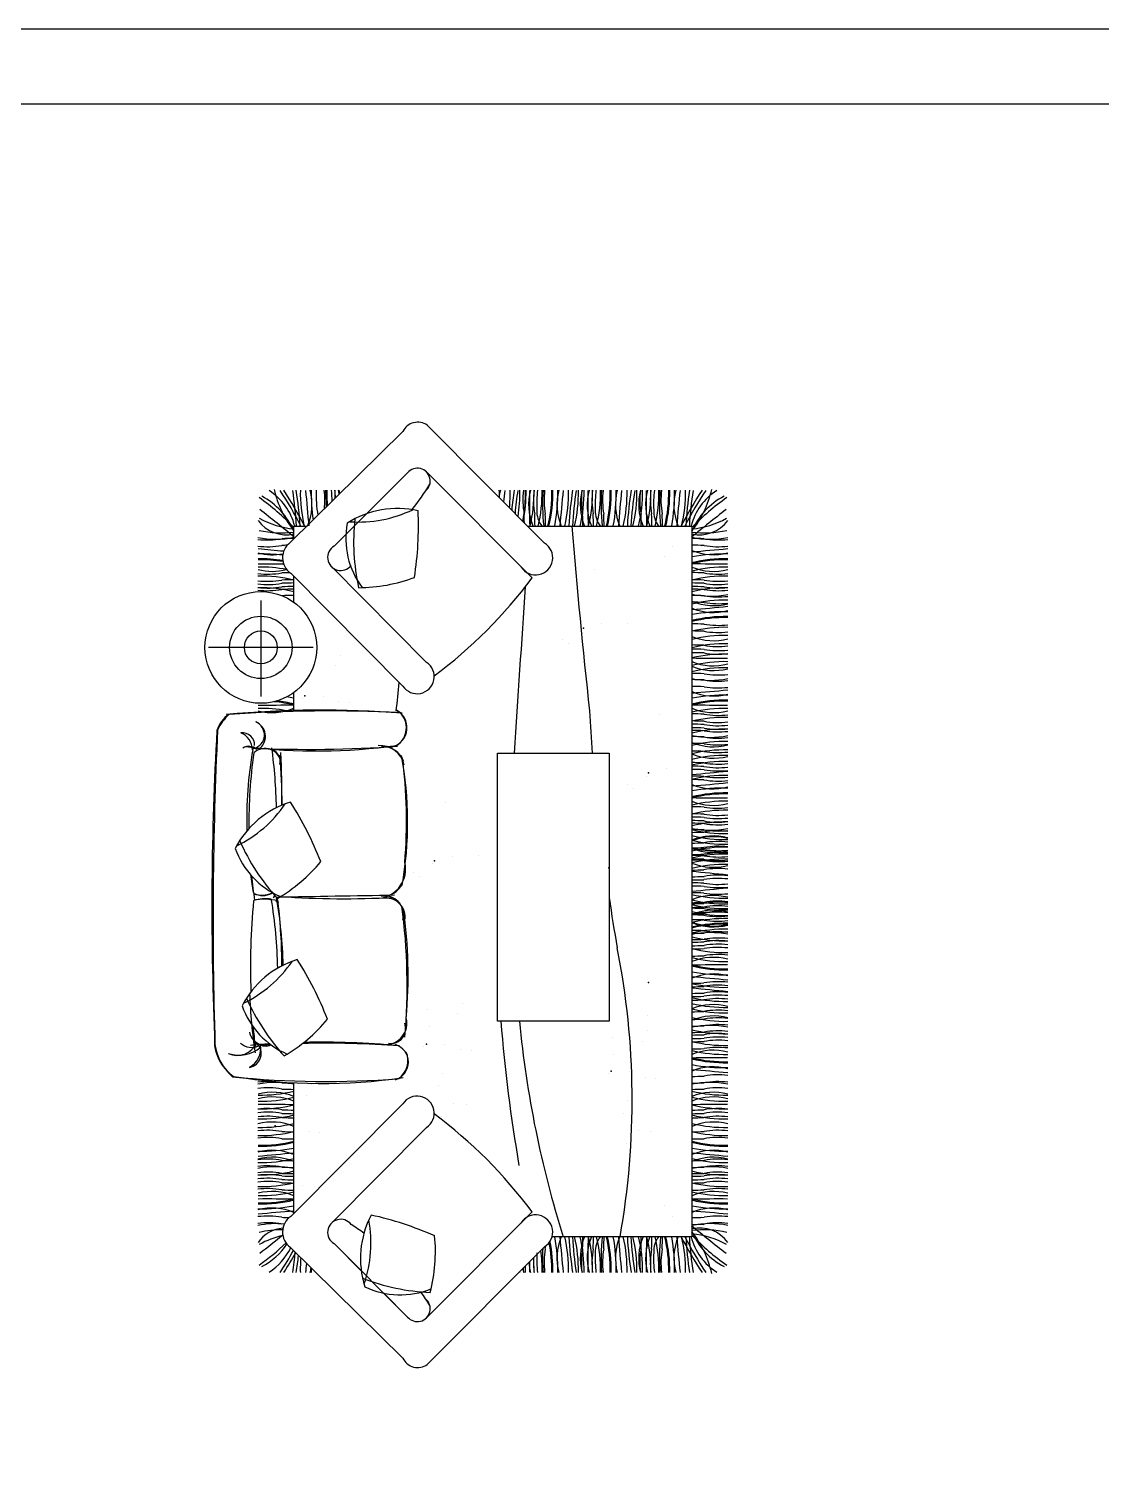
# Model space of a CAD drawing. Header units: inches. Extents: x 3.5 to 46, y 8.9 to 33.7.
# Drawn here: x 35.27 to 40.06, y 27.2 to 33.69 of the extents above; entities that cross this region are included whole.
import ezdxf

# ---------------------------------------------------------------- set-up
doc = ezdxf.new("R2010")
doc.units = ezdxf.units.IN
doc.header["$MEASUREMENT"] = 0
for name, color, linetype in [('02', 2, 'Continuous'), ('1', 1, 'Continuous'), ('4', 4, 'Continuous'), ('kadrbm', 4, 'Continuous')]:
    doc.layers.add(name, color=color, linetype=linetype)

# ---------------------------------------------------------------- blocks, each defined once
blk = doc.blocks.new('kadrbm')
at = {"layer": 'kadrbm', "color": 4}
blk.add_lwpolyline([(0, 0), (0, 24.7972), (21, 24.7972), (21, 0), (0, 0)], close=True, dxfattribs=at)
blk.add_lwpolyline([(20.6631, 0.3257), (20.6631, 24.4603), (0.3369, 24.4603), (0.3369, 0.3257), (20.6631, 0.3257)], dxfattribs=at)

msp = doc.modelspace()

# ---------------------------------------------------------------- linework, layer by layer
at = {"layer": '02'}
for p, q in [((36.4376, 31.3877), (36.941, 31.8848)), ((37.0504, 31.9127), (37.5746, 31.3856)), ((36.6337, 31.3715), (36.9623, 31.7001)), ((36.7791, 31.5168), (36.9623, 31.7001)), ((37.5189, 31.2294), (37.0468, 31.7037)), ((36.6337, 31.3715), (36.6864, 31.4242)), ((36.622, 31.28), (37.0474, 30.8516)), ((36.4395, 31.2504), (36.9414, 30.7456)), ((36.4395, 28.3717), (36.9414, 28.8765)), ((36.622, 28.3421), (37.0474, 28.7704)), ((37.5189, 28.3927), (37.0468, 27.9183)), ((36.4376, 28.2343), (36.941, 27.7372)), ((36.6337, 28.2505), (36.7552, 28.129)), ((36.6337, 28.2505), (36.9623, 27.9219)), ((37.0504, 27.7093), (37.5746, 28.2365)), ((36.8555, 28.0287), (36.9623, 27.9219))]:
    msp.add_line(p, q, dxfattribs=at)
for points in [[(36.454, 31.4039), (36.454, 31.4614), (36.5122, 31.4614)], [(37.4993, 31.4614), (38.234, 31.4614)], [(38.234, 31.4614), (38.234, 28.2814), (37.6086, 28.2814)], [(36.454, 31.1199), (36.454, 31.2358)], [(36.454, 30.6363), (36.454, 30.7168)], [(36.454, 28.3862), (36.454, 28.97)]]:
    msp.add_lwpolyline(points, dxfattribs=at)
msp.add_lwpolyline([(37.8638, 29.2457), (37.3638, 29.2457), (37.3638, 30.4457), (37.8638, 30.4457)], close=True, dxfattribs=at)
for radius in [0.25, 0.1396]:
    msp.add_circle((36.3061, 30.9184), radius, dxfattribs=at)
for centre, radius, start, end in [((37.0076, 31.8522), 0.0741, 54.70088, 153.92553), ((37.0062, 31.6631), 0.0574, 310.10925, 139.89075), ((36.0991, 32.2297), 1.1243, 321.84571, 328.91333), ((36.9168, 31.1276), 0.4129, 77.0126, 122.9429), ((37.0544, 31.4066), 0.3684, 169.45006, 216.76991), ((35.465, 31.4647), 1.5459, 351.33709, 2.41765), ((36.4875, 31.3197), 0.0843, 126.24857, 235.30826), ((36.6633, 31.3212), 0.0584, 120.48188, 322.32523), ((37.5345, 31.32), 0.0769, 213.09237, 58.53066), ((36.7395, 31.9083), 0.7225, 270.30685, 290.5663), ((35.8117, 32.4974), 2.1266, 306.66127, 323.39506), ((37.0051, 30.7879), 0.0765, 213.6335, 56.3665), ((36.5785, 26.1292), 4.5088, 85.43246, 95.43098), ((36.6182, 24.0166), 6.6176, 87.31429, 93.93296), ((36.8714, 30.5592), 0.0884, 284.63788, 64.30948), ((36.231, 30.5114), 0.1263, 121.88171, 163.96721), ((36.336, 30.437), 0.2505, 133.54618, 153.14353), ((36.2593, 30.5271), 0.0627, 284.78136, 67.59217), ((36.2564, 30.5201), 0.0703, 312.31343, 67.61024), ((36.8629, 30.5591), 0.0942, 303.04105, 46.06525), ((49.7041, 29.7595), 13.6171, 176.68762, 182.43286), ((53.969, 29.6986), 17.8767, 177.2697, 181.7875), ((36.2231, 30.4811), 0.0554, 358.0108, 96.55846), ((36.1851, 30.4584), 0.0839, 1.18396, 67.82163), ((36.2525, 30.4286), 0.0474, 44.39377, 123.58565), ((36.5559, 33.0339), 2.5788, 262.98362, 277.98903), ((38.0436, 30.1467), 1.8009, 169.94664, 181.59031), ((38.5694, 30.1299), 2.3169, 172.15508, 180.55852), ((36.5179, 36.2424), 5.7802, 267.50734, 273.9592), ((36.3244, 30.3924), 0.0736, 6.1174, 133.1189), ((36.3346, 30.4064), 0.0583, 347.62255, 80.30943), ((33.8428, 30.1404), 2.5342, 1.37312, 7.44721), ((32.9332, 30.1675), 3.4686, 0.7456, 4.45597), ((32.087, 30.2394), 4.3135, 359.63856, 2.76525), ((36.8405, 30.371), 0.1082, 10.97559, 94.97468), ((36.8506, 30.374), 0.1002, 19.82281, 92.49854), ((35.3157, 30.1374), 1.647, 350.0543, 10.4167), ((34.7585, 30.1397), 2.199, 355.20718, 7.55097), ((36.5596, 29.8312), 0.4129, 107.0126, 152.9429), ((35.1338, 29.3973), 1.5459, 21.33709, 32.41765), ((36.5393, 30.1417), 0.3684, 199.45006, 246.76991), ((36.0157, 30.4187), 0.7225, 300.30685, 320.5663), ((36.8231, 29.9256), 0.1303, 276.58671, 13.45107), ((38.0436, 30.1467), 1.8009, 187.80299, 190.45572), ((38.5694, 30.1299), 2.3169, 185.77953, 188.52202), ((36.8533, 29.9013), 0.0951, 264.92344, 335.63742), ((39.2805, 29.4885), 3.0211, 174.36393, 182.12187), ((36.3154, 29.8916), 0.0836, 239.83188, 299.46797), ((36.3093, 29.9331), 0.123, 253.31083, 292.61636), ((36.3247, 29.5852), 0.2064, 74.04794, 104.20605), ((36.3279, 29.6244), 0.1696, 81.53624, 108.34934), ((34.3095, 29.4466), 2.0724, 1.00607, 9.60009), ((33.8428, 30.1404), 2.5342, 352.72451, 352.77255), ((36.3353, 29.845), 0.0524, 299.13127, 312.01414), ((36.6751, 33.6561), 3.8625, 265.36553, 265.4784), ((821.916, -44011.5223), 44048.3272, 91.021158, 91.0218454), ((32.087, 30.2394), 4.3135, 353.88721, 354.12153), ((34.1942, 29.4327), 2.213, 1.64583, 9.52678), ((37.2283, 30.0418), 0.8853, 195.96247, 197.46375), ((36.6751, 33.6561), 3.8625, 265.84252, 273.2873), ((36.8611, 29.7227), 0.0835, 343.4437, 91.82282), ((36.8671, 29.7123), 0.0842, 342.93165, 95.10915), ((33.6184, 29.4694), 2.7824, 0.49489, 6.32914), ((34.3491, 29.4096), 2.6113, 354.82447, 7.71479), ((34.7535, 29.4502), 2.2113, 355.07811, 7.69498), ((36.5899, 29.1264), 0.4129, 107.0126, 152.9429), ((35.1641, 28.6925), 1.5459, 21.33709, 32.41765), ((38.7604, 29.4655), 2.5064, 182.2017, 188.30671), ((36.5696, 29.4369), 0.3684, 199.45006, 246.76991), ((39.2805, 29.4885), 3.0211, 185.08707, 186.74912), ((36.046, 29.7139), 0.7225, 300.30685, 320.5663), ((36.8635, 29.2371), 0.096, 267.65794, 14.09744), ((36.8876, 29.2128), 0.0665, 260.26169, 21.01149), ((36.2934, 29.1606), 0.1953, 173.87925, 237.10928), ((36.3372, 29.1769), 0.239, 188.65495, 228.71038), ((36.201, 29.1858), 0.093, 244.87152, 336.7247), ((36.2652, 29.2024), 0.0742, 227.72028, 294.44608), ((36.3245, 29.2096), 0.0707, 190.62162, 289.19299), ((36.2449, 29.1013), 0.0629, 279.29162, 47.62886), ((36.2103, 29.124), 0.0958, 297.84326, 9.86837), ((36.5839, 25.4791), 3.6725, 93.71005, 95.06529), ((36.3283, 29.198), 0.0634, 237.73663, 292.23873), ((36.5998, 24.6834), 4.4636, 93.19084, 93.78915), ((36.5998, 24.6834), 4.4636, 85.80271, 91.38032), ((36.5839, 25.4791), 3.6725, 84.74224, 91.33354), ((36.8833, 29.0622), 0.0825, 287.71573, 72.84284), ((36.2087, 29.2407), 0.147, 251.24727, 311.13483), ((36.8642, 29.0694), 0.0996, 306.0678, 22.6723), ((36.5972, 33.0136), 4.0378, 264.0627, 274.62528), ((36.5811, 31.4511), 2.4843, 260.80787, 278.3514), ((37.0051, 28.8341), 0.0765, 303.6335, 146.3665), ((35.8117, 27.1246), 2.1266, 36.60494, 53.33873), ((36.4875, 28.3023), 0.0843, 124.69174, 233.75143), ((36.6633, 28.3008), 0.0584, 37.67477, 239.51812), ((37.1644, 28.1843), 0.4129, 152.0126, 197.9429), ((36.4631, 26.8693), 1.5459, 66.33709, 77.41765), ((37.5345, 28.302), 0.0769, 301.46934, 146.90763), ((36.0991, 27.3924), 1.1243, 53.54543, 57.11437), ((36.3644, 28.2151), 0.7225, 345.30685, 5.5663), ((36.9305, 28.3895), 0.3684, 244.45006, 291.76991), ((36.0991, 27.3924), 1.1243, 31.08667, 34.72696), ((37.0062, 27.9589), 0.0574, 220.10925, 49.89075), ((37.0076, 27.7698), 0.0741, 206.07447, 305.29912)]:
    msp.add_arc(centre, radius, start, end, dxfattribs=at)
for p in [(37.7489, 31.0041), (36.5023, 30.7013), (38.04, 30.3566), (37.0823, 29.9632), (37.8621, 29.9319), (38.0393, 29.4194), (37.0468, 29.1435), (37.873, 29.0215), (36.3708, 28.7775)]:
    msp.add_point(p, dxfattribs=at)
at = {"layer": '1'}
for p, q in [((37.471, 31.5469), (37.471, 31.5469)), ((37.4722, 31.562), (37.4722, 31.562)), ((37.7325, 31.5469), (37.7325, 31.5469)), ((37.7337, 31.562), (37.7337, 31.562)), ((37.9937, 31.5469), (37.9937, 31.5469)), ((37.9949, 31.562), (37.9949, 31.562)), ((36.4038, 31.4108), (36.4038, 31.4108)), ((38.2842, 31.4108), (38.2842, 31.4108)), ((36.4133, 31.3723), (36.4133, 31.3723)), ((38.1472, 31.3714), (38.1472, 31.3714)), ((38.2747, 31.3723), (38.2747, 31.3723)), ((38.1131, 31.3236), (38.1131, 31.3236)), ((37.7967, 31.2659), (37.7967, 31.2659)), ((37.8285, 31.0249), (37.8285, 31.0249)), ((37.9471, 31.0267), (37.9471, 31.0267)), ((37.7413, 30.9904), (37.7413, 30.9904)), ((37.6554, 30.9517), (37.6554, 30.9517)), ((37.6815, 30.9344), (37.6815, 30.9344)), ((36.6411, 30.8366), (36.6411, 30.8366)), ((36.6641, 30.884), (36.6641, 30.884)), ((36.5845, 30.6994), (36.5845, 30.6994)), ((36.4912, 30.6902), (36.4912, 30.6902)), ((36.6537, 30.6748), (36.6537, 30.6748)), ((36.7021, 30.671), (36.7021, 30.671)), ((38.0877, 30.6184), (38.0877, 30.6184)), ((38.1195, 30.3774), (38.1195, 30.3774)), ((38.2381, 30.3792), (38.2381, 30.3792)), ((37.9464, 30.3042), (37.9464, 30.3042)), ((38.0323, 30.3429), (38.0323, 30.3429)), ((37.9726, 30.2869), (37.9726, 30.2869)), ((37.1301, 30.225), (37.1301, 30.225)), ((38.2842, 30.097), (38.2842, 30.097)), ((37.1619, 29.984), (37.1619, 29.984)), ((37.2805, 29.9858), (37.2805, 29.9858)), ((38.2842, 29.985), (38.2842, 29.985)), ((37.0747, 29.9495), (37.0747, 29.9495)), ((36.9888, 29.9108), (36.9888, 29.9108)), ((37.0149, 29.8935), (37.0149, 29.8935)), ((38.2842, 29.7578), (38.2842, 29.7578)), ((38.2842, 29.6493), (38.2842, 29.6493)), ((38.2842, 29.6457), (38.2842, 29.6457)), ((37.0523, 29.2963), (37.0523, 29.2963)), ((37.1857, 29.2788), (37.1857, 29.2788)), ((37.2086, 29.3262), (37.2086, 29.3262)), ((38.036, 29.27), (38.036, 29.27)), ((37.0587, 29.2208), (37.0587, 29.2208)), ((38.0349, 29.2042), (38.0349, 29.2042)), ((37.129, 29.1416), (37.129, 29.1416)), ((37.8786, 29.1743), (37.8786, 29.1743)), ((38.0119, 29.1568), (38.0119, 29.1568)), ((37.0357, 29.1324), (37.0357, 29.1324)), ((37.1983, 29.117), (37.1983, 29.117)), ((37.2466, 29.1132), (37.2466, 29.1132)), ((37.885, 29.0988), (37.885, 29.0988)), ((37.1197, 29.0131), (37.1197, 29.0131)), ((37.8619, 29.0104), (37.8619, 29.0104)), ((37.9553, 29.0196), (37.9553, 29.0196)), ((36.5326, 28.9603), (36.5326, 28.9603)), ((37.0999, 28.9565), (37.0999, 28.9565)), ((38.0245, 28.995), (38.0245, 28.995)), ((38.0728, 28.9913), (38.0728, 28.9913)), ((36.3763, 28.9303), (36.3763, 28.9303)), ((36.5097, 28.9128), (36.5097, 28.9128)), ((37.1679, 28.8782), (37.1679, 28.8782)), ((37.946, 28.8911), (37.946, 28.8911)), ((36.3827, 28.8549), (36.3827, 28.8549)), ((37.1134, 28.8204), (37.1134, 28.8204)), ((37.2242, 28.8741), (37.2242, 28.8741)), ((37.9261, 28.8345), (37.9261, 28.8345)), ((36.3597, 28.7664), (36.3597, 28.7664)), ((36.453, 28.7756), (36.453, 28.7756)), ((36.5223, 28.751), (36.5223, 28.751)), ((36.5706, 28.7473), (36.5706, 28.7473)), ((37.9941, 28.7562), (37.9941, 28.7562)), ((38.0504, 28.7521), (38.0504, 28.7521)), ((37.9397, 28.6984), (37.9397, 28.6984)), ((36.4437, 28.6471), (36.4437, 28.6471)), ((36.4239, 28.5905), (36.4239, 28.5905)), ((36.4919, 28.5122), (36.4919, 28.5122)), ((36.5482, 28.5081), (36.5482, 28.5081)), ((36.4374, 28.4544), (36.4374, 28.4544)), ((36.4133, 28.3704), (36.4133, 28.3704)), ((38.1131, 28.4192), (38.1131, 28.4192)), ((38.1472, 28.3713), (38.1472, 28.3713)), ((38.2747, 28.3704), (38.2747, 28.3704)), ((36.4038, 28.3319), (36.4038, 28.3319)), ((38.2842, 28.3319), (38.2842, 28.3319)), ((37.7325, 28.1958), (37.7325, 28.1958)), ((37.7337, 28.1807), (37.7337, 28.1807)), ((37.9937, 28.1958), (37.9937, 28.1958)), ((37.9949, 28.1807), (37.9949, 28.1807))]:
    msp.add_line(p, q, dxfattribs=at)
at = {"layer": '4'}
for p, q in [((36.3061, 31.1291), (36.3061, 30.6995)), ((36.5402, 30.9184), (36.0719, 30.9184))]:
    msp.add_line(p, q, dxfattribs=at)
msp.add_circle((36.3061, 30.9184), 0.0737, dxfattribs=at)
for centre, radius, start, end in [((36.2022, 31.3979), 0.263, 13.99349, 57.72877), ((36.827, 31.7319), 0.4738, 192.95229, 218.0769), ((34.8914, 30.6399), 1.7934, 27.26685, 33.17806), ((34.9076, 30.6403), 1.7934, 27.26685, 33.17806), ((34.7265, 31.3602), 1.7418, 3.36442, 8.62286), ((34.7427, 31.3606), 1.7418, 3.36442, 8.62286), ((37.092, 31.6076), 0.6094, 178.63307, 193.85735), ((29.4307, 30.9022), 7.113, 4.51462, 5.80171), ((36.285, 31.5576), 0.2498, 337.30984, 14.86132), ((37.3403, 31.6082), 0.8091, 179.01954, 188.48469), ((37.1626, 31.6073), 0.6094, 178.63307, 189.2236), ((36.2307, 31.5786), 0.3617, 353.60686, 6.88295), ((35.7762, 31.5574), 0.8231, 359.29867, 4.50636), ((37.2106, 31.6075), 0.6094, 178.63307, 185.24223), ((36.0616, 31.5588), 0.5638, 1.43318, 6.44133), ((37.2467, 31.6078), 0.6094, 178.63307, 182.11353), ((36.2783, 31.5788), 0.3617, 1.36657, 6.88295), ((36.4116, 31.5582), 0.2498, 10.67922, 14.86132), ((31.4416, 31.5848), 5.2167, 0.22836, 0.39341), ((37.619, 31.5576), 0.2498, 165.13868, 172.54782), ((36.5637, 31.6082), 0.8091, 358.61905, 0.98046), ((44.4734, 30.9022), 7.113, 174.19829, 174.6171), ((36.812, 31.6076), 0.6094, 353.92295, 1.36693), ((39.1613, 31.3606), 1.7418, 171.37714, 174.31935), ((39.1775, 31.3602), 1.7418, 171.37714, 174.79861), ((36.8555, 31.6071), 0.6094, 350.31586, 1.36693), ((36.8807, 31.6077), 0.6094, 348.23618, 1.36693), ((37.8398, 31.5785), 0.3617, 173.11705, 190.06509), ((36.8828, 31.6074), 0.6094, 348.09925, 1.36693), ((37.7536, 31.5582), 0.2498, 165.13868, 202.69016), ((42.7237, 31.5848), 5.2167, 179.60659, 181.37204), ((36.9186, 31.6078), 0.6094, 346.14265, 1.36693), ((37.887, 31.5788), 0.3617, 173.11705, 190.06509), ((38.1037, 31.5588), 0.5638, 173.55867, 182.55652), ((36.9546, 31.6075), 0.6094, 346.14265, 1.36693), ((38.389, 31.5574), 0.8231, 175.49364, 186.62982), ((37.9345, 31.5786), 0.3617, 173.11705, 190.06509), ((36.9981, 31.6073), 0.6094, 346.14265, 1.36693), ((37.0027, 31.6073), 0.6094, 346.14265, 1.36693), ((36.825, 31.6082), 0.8091, 349.59608, 0.98046), ((37.8803, 31.5576), 0.2498, 165.13868, 202.69016), ((44.7346, 30.9022), 7.113, 174.19829, 175.48538), ((37.0733, 31.6076), 0.6094, 346.14265, 1.36693), ((39.4225, 31.3606), 1.7418, 171.37714, 176.63558), ((39.4387, 31.3602), 1.7418, 171.37714, 176.63558), ((37.1171, 31.6071), 0.6094, 346.14265, 1.36693), ((37.1422, 31.6077), 0.6094, 346.14265, 1.36693), ((37.9845, 31.5577), 0.2498, 165.13868, 202.69016), ((38.1013, 31.5785), 0.3617, 173.11705, 190.06509), ((38.0152, 31.5582), 0.2498, 165.13868, 202.69016), ((42.9852, 31.5848), 5.2167, 179.60659, 181.37204), ((37.1801, 31.6078), 0.6094, 346.14265, 1.36693), ((38.1485, 31.5788), 0.3617, 173.11705, 190.06509), ((38.3652, 31.5588), 0.5638, 173.55867, 182.55652), ((37.2161, 31.6075), 0.6094, 346.14265, 1.36693), ((38.6505, 31.5574), 0.8231, 175.49364, 186.62982), ((38.196, 31.5786), 0.3617, 173.11705, 190.06509), ((37.2596, 31.6073), 0.6094, 346.14265, 1.36693), ((37.2642, 31.6073), 0.6094, 346.14265, 1.36693), ((37.0865, 31.6082), 0.8091, 349.59608, 0.98046), ((38.1418, 31.5576), 0.2498, 165.13868, 202.69016), ((44.9961, 30.9022), 7.113, 174.19829, 175.48538), ((37.3348, 31.6076), 0.6094, 346.14265, 1.36693), ((39.684, 31.3606), 1.7418, 171.37714, 176.63558), ((39.7002, 31.3602), 1.7418, 171.37714, 176.63558), ((37.3783, 31.6071), 0.6094, 346.14265, 1.36693), ((37.4035, 31.6077), 0.6094, 346.14265, 1.36693), ((38.2457, 31.5577), 0.2498, 165.13868, 202.69016), ((38.3625, 31.5785), 0.3617, 173.11705, 190.06509), ((38.2764, 31.5582), 0.2498, 165.13868, 202.69016), ((43.2464, 31.5848), 5.2167, 179.60659, 181.37204), ((37.4413, 31.6078), 0.6094, 346.14265, 1.36693), ((38.4097, 31.5788), 0.3617, 173.11705, 190.06509), ((38.6264, 31.5588), 0.5638, 173.55867, 182.55652), ((37.4774, 31.6075), 0.6094, 346.14265, 1.36693), ((38.9118, 31.5574), 0.8231, 175.49364, 186.62982), ((38.4572, 31.5786), 0.3617, 173.11705, 190.06509), ((37.5209, 31.6073), 0.6094, 346.14265, 1.36693), ((37.5254, 31.6073), 0.6094, 346.14265, 1.36693), ((37.3477, 31.6082), 0.8091, 349.59608, 0.98046), ((38.403, 31.5576), 0.2498, 165.13868, 202.69016), ((45.2573, 30.9022), 7.113, 174.19829, 175.48538), ((39.7804, 30.6403), 1.7934, 146.82194, 152.73315), ((37.596, 31.6076), 0.6094, 346.14265, 1.36693), ((39.7966, 30.6399), 1.7934, 146.82194, 152.73315), ((39.9453, 31.3606), 1.7418, 171.37714, 176.63558), ((39.9614, 31.3602), 1.7418, 171.37714, 176.63558), ((38.4857, 31.3979), 0.263, 122.27123, 166.00651), ((37.861, 31.7319), 0.4738, 321.9231, 347.04771), ((35.6771, 30.7118), 1.0748, 43.716, 54.68473), ((36.1685, 31.3212), 0.3081, 22.11811, 62.69671), ((38.5195, 31.3212), 0.3081, 117.30329, 157.88189), ((39.0108, 30.7118), 1.0748, 125.31527, 136.284), ((36.4195, 31.578), 0.1556, 215.90571, 282.80539), ((36.4812, 31.8134), 0.3652, 240.13503, 265.72435), ((33.2934, 27.6219), 4.9357, 50.15682, 52.45592), ((36.7434, 32.0385), 0.5589, 265.90051, 295.65125), ((37.6967, 31.3933), 0.9757, 174.08153, 192.27682), ((33.4509, 31.3878), 4.0348, 1.25348, 1.81091), ((33.4981, 31.3881), 4.0348, 1.02248, 1.81091), ((37.6492, 31.5276), 0.109, 176.82563, 218.34356), ((33.5456, 31.3879), 4.0348, 1.02248, 1.81091), ((33.7124, 31.3878), 4.0348, 1.02248, 1.81091), ((33.7596, 31.3881), 4.0348, 1.02248, 1.81091), ((37.9108, 31.5276), 0.109, 176.82563, 218.34356), ((33.8072, 31.3879), 4.0348, 1.02248, 1.81091), ((33.9736, 31.3878), 4.0348, 1.02248, 1.81091), ((34.0208, 31.3881), 4.0348, 1.02248, 1.81091), ((38.172, 31.5276), 0.109, 176.82563, 218.34356), ((34.0684, 31.3879), 4.0348, 1.02248, 1.81091), ((41.3945, 27.6219), 4.9357, 127.54408, 129.84318), ((38.2068, 31.8134), 0.3652, 274.27565, 299.86497), ((38.2685, 31.578), 0.1556, 257.19461, 324.09429), ((36.3722, 31.8082), 0.4052, 258.75453, 281.58879), ((36.3993, 31.8701), 0.4395, 256.72146, 277.14908), ((67.126, 33.8802), 29.5287, 184.69873, 186.31076), ((38.2887, 31.8701), 0.4395, 262.85092, 283.27854), ((38.3157, 31.8082), 0.4052, 258.41121, 281.24547), ((36.3364, 31.7308), 0.3617, 263.11705, 280.06509), ((36.3364, 31.761), 0.3617, 263.11705, 280.06509), ((37.0131, 38.4374), 7.113, 264.19829, 265.1265), ((36.5271, 27.342), 4.0348, 91.46162, 91.81091), ((36.5272, 27.3722), 4.0348, 91.02248, 91.81091), ((38.1608, 27.3722), 4.0348, 88.18909, 88.97752), ((38.1609, 27.342), 4.0348, 88.18909, 88.97752), ((38.3303, 31.5831), 0.2498, 247.30984, 284.86132), ((37.6749, 38.4374), 7.113, 274.51462, 275.80171), ((38.3515, 31.761), 0.3617, 259.93491, 276.88295), ((38.3516, 31.7308), 0.3617, 259.93491, 276.88295), ((36.3071, 30.5278), 0.8091, 83.12995, 90.98046), ((36.308, 30.6684), 0.6094, 79.25336, 91.36693), ((36.308, 30.7055), 0.6094, 80.93149, 91.36693), ((36.308, 30.701), 0.6094, 80.85096, 91.36693), ((36.3577, 31.5831), 0.2498, 255.13868, 280.93645), ((36.3306, 36.5093), 5.2167, 269.60659, 270.84413), ((38.3574, 36.5093), 5.2167, 268.62796, 270.39341), ((38.3799, 30.7055), 0.6094, 88.63307, 103.85735), ((38.38, 30.701), 0.6094, 88.63307, 103.85735), ((38.3304, 31.5086), 0.2498, 247.30984, 284.86132), ((38.38, 30.6684), 0.6094, 88.63307, 103.85735), ((38.3808, 30.5278), 0.8091, 89.01954, 100.40392), ((36.3079, 30.6281), 0.6094, 76.14265, 91.36693), ((36.3366, 31.576), 0.3617, 263.11705, 280.06509), ((36.3367, 31.608), 0.3617, 263.11705, 280.06509), ((36.3576, 31.5086), 0.2498, 255.13868, 284.83406), ((36.5273, 27.1871), 4.0348, 91.02248, 91.81091), ((36.5274, 27.2191), 4.0348, 91.2964, 91.81091), ((38.1606, 27.2191), 4.0348, 88.18909, 88.97752), ((38.1606, 27.1871), 4.0348, 88.18909, 88.97752), ((38.3801, 30.6281), 0.6094, 88.63307, 103.85735), ((38.3513, 31.608), 0.3617, 259.93491, 276.88295), ((38.3514, 31.576), 0.3617, 259.93491, 276.88295), ((36.3366, 31.5617), 0.3617, 263.11705, 280.06509), ((36.3365, 31.5457), 0.3617, 263.11705, 280.06509), ((36.3077, 30.5757), 0.6094, 76.14265, 91.36693), ((36.3365, 31.534), 0.3617, 263.11705, 280.06509), ((36.5272, 27.1451), 4.0348, 91.02248, 91.81091), ((36.5272, 27.1172), 4.0348, 91.02248, 91.81091), ((36.5273, 27.1728), 4.0348, 91.02248, 91.81091), ((36.5273, 27.1568), 4.0348, 91.02248, 91.81091), ((180.1048, 21.2966), 142.9588, 176.03178, 176.330686), ((38.1607, 27.1728), 4.0348, 88.18909, 88.97752), ((38.1607, 27.1568), 4.0348, 88.18909, 88.97752), ((38.1608, 27.1451), 4.0348, 88.18909, 88.97752), ((38.1608, 27.1172), 4.0348, 88.18909, 88.97752), ((38.3802, 30.5757), 0.6094, 88.63307, 103.85735), ((38.3157, 31.5532), 0.4052, 258.41121, 281.24547), ((38.3514, 31.5617), 0.3617, 259.93491, 276.88295), ((38.3514, 31.5457), 0.3617, 259.93491, 276.88295), ((38.3515, 31.534), 0.3617, 259.93491, 276.88295), ((38.3515, 31.5061), 0.3617, 259.93491, 276.88295), ((36.3572, 31.3554), 0.2498, 291.65199, 292.69016), ((36.5271, 27.087), 4.0348, 91.02248, 91.06056), ((38.1609, 27.087), 4.0348, 88.18909, 88.97752), ((38.3303, 31.3246), 0.2498, 247.30984, 284.86132), ((38.3804, 30.5204), 0.6094, 88.63307, 103.85735), ((38.3308, 31.3554), 0.2498, 247.30984, 284.86132), ((37.6749, 38.1789), 7.113, 274.51462, 275.80171), ((38.3516, 31.4759), 0.3617, 259.93491, 276.88295), ((38.1606, 26.99), 4.0348, 88.18909, 88.97752), ((38.3799, 30.447), 0.6094, 88.63307, 103.85735), ((38.38, 30.4425), 0.6094, 88.63307, 103.85735), ((38.3808, 30.2693), 0.8091, 89.01954, 100.40392), ((38.3513, 31.3789), 0.3617, 259.93491, 276.88295), ((38.1606, 26.958), 4.0348, 88.18909, 88.97752), ((38.3801, 30.399), 0.6094, 88.63307, 103.85735), ((38.3804, 30.3629), 0.6094, 88.63307, 103.85735), ((38.3308, 31.198), 0.2498, 247.30984, 284.86132), ((38.3514, 31.3469), 0.3617, 259.93491, 276.88295), ((38.1604, 26.8953), 4.0348, 88.18909, 88.97752), ((38.1607, 26.8768), 4.0348, 88.18909, 88.97752), ((38.1607, 26.8608), 4.0348, 88.18909, 88.97752), ((38.3802, 30.2796), 0.6094, 88.63307, 103.85735), ((38.3803, 30.3251), 0.6094, 88.63307, 103.85735), ((38.3511, 31.2841), 0.3617, 259.93491, 276.88295), ((38.3514, 31.2656), 0.3617, 259.93491, 276.88295), ((38.3514, 31.2497), 0.3617, 259.93491, 276.88295), ((38.3574, 36.0863), 5.2167, 268.62796, 270.39341), ((38.3301, 31.0647), 0.2498, 247.30984, 284.86132), ((38.3798, 30.2182), 0.6094, 88.63307, 103.85735), ((38.3304, 31.0857), 0.2498, 247.30984, 284.86132), ((38.38, 30.2454), 0.6094, 88.63307, 103.85735), ((7.5619, 33.8802), 29.5287, 353.68924, 353.93736), ((38.1608, 26.768), 4.0348, 88.18909, 88.97752), ((38.1608, 26.7401), 4.0348, 88.18909, 88.97752), ((38.3157, 31.1761), 0.4052, 258.41121, 281.24547), ((38.3515, 31.1569), 0.3617, 259.93491, 276.88295), ((38.3515, 31.129), 0.3617, 259.93491, 276.88295), ((36.3071, 29.8957), 0.8091, 79.59608, 81.86196), ((38.1609, 26.7099), 4.0348, 88.18909, 88.97752), ((38.3303, 30.951), 0.2498, 247.30984, 284.86132), ((37.6749, 37.8053), 7.113, 274.51462, 275.80171), ((38.3808, 29.8957), 0.8091, 89.01954, 100.40392), ((38.3516, 31.0988), 0.3617, 259.93491, 276.88295), ((36.308, 30.0363), 0.6094, 79.37308, 91.36693), ((36.3576, 30.8766), 0.2498, 255.13868, 292.69016), ((36.3306, 35.8772), 5.2167, 269.60659, 271.37204), ((36.308, 30.0689), 0.6094, 76.14265, 84.58544), ((36.308, 30.0734), 0.6094, 76.14265, 83.44666), ((44.169, 30.9457), 6.4002, 182.78771, 184.48071), ((38.3574, 35.8772), 5.2167, 268.62796, 270.39341), ((38.3799, 30.0734), 0.6094, 88.63307, 103.85735), ((38.38, 30.0689), 0.6094, 88.63307, 103.85735), ((38.3304, 30.8766), 0.2498, 247.30984, 284.86132), ((38.38, 30.0363), 0.6094, 88.63307, 103.85735), ((38.1606, 26.587), 4.0348, 88.18909, 88.97752), ((38.1606, 26.5551), 4.0348, 88.18909, 88.97752), ((38.1607, 26.5407), 4.0348, 88.18909, 88.97752), ((38.3801, 29.996), 0.6094, 88.63307, 103.85735), ((38.3513, 30.9759), 0.3617, 259.93491, 276.88295), ((38.3514, 30.9439), 0.3617, 259.93491, 276.88295), ((38.3514, 30.9296), 0.3617, 259.93491, 276.88295), ((38.1607, 26.5248), 4.0348, 88.18909, 88.97752), ((38.1608, 26.513), 4.0348, 88.18909, 88.97752), ((38.1608, 26.4852), 4.0348, 88.18909, 88.97752), ((38.3802, 29.9436), 0.6094, 88.63307, 103.85735), ((38.3157, 30.9212), 0.4052, 258.41121, 281.24547), ((38.3514, 30.9136), 0.3617, 259.93491, 276.88295), ((38.3515, 30.9019), 0.3617, 259.93491, 276.88295), ((38.3515, 30.874), 0.3617, 259.93491, 276.88295), ((38.1604, 26.4206), 4.0348, 88.18909, 88.97752), ((38.1609, 26.4549), 4.0348, 88.18909, 88.97752), ((38.3301, 30.6723), 0.2498, 247.30984, 284.86132), ((38.3798, 29.8258), 0.6094, 88.63307, 103.85735), ((38.3804, 29.8883), 0.6094, 88.63307, 103.85735), ((38.3308, 30.7234), 0.2498, 247.30984, 284.86132), ((38.3803, 29.8504), 0.6094, 88.63307, 103.85735), ((38.3511, 30.8095), 0.3617, 259.93491, 276.88295), ((38.3516, 30.8438), 0.3617, 259.93491, 276.88295), ((38.1603, 26.3689), 4.0348, 88.18909, 88.97752), ((38.1604, 26.3529), 4.0348, 88.18909, 88.97752), ((38.1609, 26.3383), 4.0348, 88.18909, 88.97752), ((38.3798, 29.7992), 0.6094, 88.63307, 103.85735), ((38.3511, 30.7578), 0.3617, 259.93491, 276.88295), ((38.3511, 30.7418), 0.3617, 259.93491, 276.88295), ((38.3516, 30.7272), 0.3617, 259.93491, 276.88295), ((38.16, 26.3086), 4.0348, 88.18909, 88.97752), ((38.1602, 26.293), 4.0348, 88.18909, 88.97752), ((39.6436, 16.8947), 13.5266, 95.30083, 95.98346), ((38.3797, 29.7362), 0.6094, 88.63307, 103.85735), ((38.3303, 30.5355), 0.2498, 247.30984, 284.86132), ((37.6749, 37.3898), 7.113, 274.51462, 275.80171), ((38.3507, 30.6974), 0.3617, 259.93491, 276.88295), ((38.3509, 30.6819), 0.3617, 259.93491, 276.88295), ((38.3574, 35.4617), 5.2167, 268.62796, 270.39341), ((38.3799, 29.6579), 0.6094, 88.63307, 103.85735), ((38.38, 29.6534), 0.6094, 88.63307, 103.85735), ((38.3808, 29.4802), 0.8091, 89.01954, 100.40392), ((35.954, 30.5334), 0.5589, 295.90051, 325.65125), ((38.1606, 26.1715), 4.0348, 88.18909, 88.97752), ((38.3304, 30.461), 0.2498, 247.30984, 284.86132), ((38.38, 29.6208), 0.6094, 88.63307, 103.85735), ((38.3801, 29.5805), 0.6094, 88.63307, 103.85735), ((38.3513, 30.5604), 0.3617, 259.93491, 276.88295), ((38.1606, 26.1395), 4.0348, 88.18909, 88.97752), ((38.1607, 26.1252), 4.0348, 88.18909, 88.97752), ((38.1607, 26.1093), 4.0348, 88.18909, 88.97752), ((38.1608, 26.0975), 4.0348, 88.18909, 88.97752), ((38.3802, 29.5281), 0.6094, 88.63307, 103.85735), ((38.3514, 30.5284), 0.3617, 259.93491, 276.88295), ((38.3514, 30.5141), 0.3617, 259.93491, 276.88295), ((38.3514, 30.4981), 0.3617, 259.93491, 276.88295), ((38.3515, 30.4864), 0.3617, 259.93491, 276.88295), ((37.1022, 30.4513), 0.9757, 204.08153, 222.27682), ((38.1603, 34.125), 4.0348, 271.02248, 271.81091), ((38.1608, 26.0696), 4.0348, 88.18909, 88.97752), ((38.3798, 30.6681), 0.6094, 256.14265, 271.36693), ((38.3301, 29.8252), 0.2498, 75.13868, 112.69016), ((38.3301, 29.8217), 0.2498, 75.13868, 112.69016), ((38.3798, 30.6947), 0.6094, 256.14265, 271.36693), ((38.3157, 30.5057), 0.4052, 258.41121, 281.24547), ((38.3803, 30.647), 0.6094, 256.14265, 271.36693), ((38.3511, 29.7362), 0.3617, 83.11705, 100.06509), ((38.3511, 29.688), 0.3617, 83.11705, 100.06509), ((38.3515, 30.4585), 0.3617, 259.93491, 276.88295), ((38.16, 34.0556), 4.0348, 271.02248, 271.81091), ((38.1603, 25.9534), 4.0348, 88.18909, 88.97752), ((38.1604, 34.0768), 4.0348, 271.02248, 271.81091), ((38.1609, 25.9816), 4.0348, 88.18909, 88.97752), ((38.1609, 34.0259), 4.0348, 271.02248, 271.81091), ((39.6436, 43.4695), 13.5266, 264.01654, 264.69917), ((38.3798, 29.3837), 0.6094, 88.63307, 103.85735), ((38.3804, 29.415), 0.6094, 88.63307, 103.85735), ((38.3308, 30.25), 0.2498, 247.30984, 284.86132), ((38.3507, 29.6668), 0.3617, 83.11705, 100.06509), ((38.3511, 30.3422), 0.3617, 259.93491, 276.88295), ((38.3516, 30.3705), 0.3617, 259.93491, 276.88295), ((38.3516, 29.637), 0.3617, 83.11705, 100.06509), ((38.16, 33.9562), 4.0348, 271.02248, 271.81091), ((38.1604, 25.9374), 4.0348, 88.18909, 88.97752), ((38.1604, 25.9325), 4.0348, 88.18909, 88.97752), ((39.6436, 43.3701), 13.5266, 264.01654, 264.69917), ((38.3301, 30.1841), 0.2498, 247.30984, 284.86132), ((38.3798, 29.3377), 0.6094, 88.63307, 103.85735), ((38.3803, 29.3623), 0.6094, 88.63307, 103.85735), ((38.3507, 29.5673), 0.3617, 83.11705, 100.06509), ((38.3511, 30.3263), 0.3617, 259.93491, 276.88295), ((38.3511, 30.3213), 0.3617, 259.93491, 276.88295), ((38.1604, 33.9118), 4.0348, 271.02248, 271.81091), ((38.1604, 25.8309), 4.0348, 88.18909, 88.97752), ((38.1609, 33.9264), 4.0348, 271.02248, 271.81091), ((38.1609, 25.8163), 4.0348, 88.18909, 88.97752), ((38.3511, 29.523), 0.3617, 83.11705, 100.06509), ((38.3511, 30.2197), 0.3617, 259.93491, 276.88295), ((38.3516, 29.5376), 0.3617, 83.11705, 100.06509), ((44.592, 30.7594), 6.7963, 188.11901, 190.04424), ((38.16, 25.7865), 4.0348, 88.18909, 88.97752), ((39.6436, 16.3726), 13.5266, 95.30083, 95.98346), ((38.3798, 30.405), 0.6094, 256.14265, 271.36693), ((38.3301, 29.5586), 0.2498, 75.13868, 112.69016), ((38.3803, 30.3804), 0.6094, 256.14265, 271.36693), ((38.3507, 30.1754), 0.3617, 259.93491, 276.88295), ((38.3516, 30.2051), 0.3617, 259.93491, 276.88295), ((38.16, 25.6871), 4.0348, 88.18909, 88.97752), ((38.1603, 33.7893), 4.0348, 271.02248, 271.81091), ((38.1604, 33.8102), 4.0348, 271.02248, 271.81091), ((38.1604, 33.8053), 4.0348, 271.02248, 271.81091), ((38.1609, 25.7168), 4.0348, 88.18909, 88.97752), ((38.1609, 33.7611), 4.0348, 271.02248, 271.81091), ((39.6436, 16.2732), 13.5266, 95.30083, 95.98346), ((38.3798, 30.359), 0.6094, 256.14265, 271.36693), ((38.3308, 29.4927), 0.2498, 75.13868, 112.69016), ((38.3804, 30.3278), 0.6094, 256.14265, 271.36693), ((38.3507, 30.076), 0.3617, 259.93491, 276.88295), ((38.3511, 29.4214), 0.3617, 83.11705, 100.06509), ((38.3511, 29.4164), 0.3617, 83.11705, 100.06509), ((38.3511, 29.4005), 0.3617, 83.11705, 100.06509), ((38.3516, 30.1057), 0.3617, 259.93491, 276.88295), ((38.3516, 29.3722), 0.3617, 83.11705, 100.06509), ((38.1604, 25.6659), 4.0348, 88.18909, 88.97752), ((38.3301, 29.9211), 0.2498, 247.30984, 284.86132), ((38.3301, 29.9175), 0.2498, 247.30984, 284.86132), ((38.3798, 29.0746), 0.6094, 88.63307, 103.85735), ((38.3798, 29.0711), 0.6094, 88.63307, 103.85735), ((38.3798, 29.048), 0.6094, 88.63307, 103.85735), ((38.3803, 29.0957), 0.6094, 88.63307, 103.85735), ((38.3511, 30.0547), 0.3617, 259.93491, 276.88295), ((38.1603, 25.6177), 4.0348, 88.18909, 88.97752), ((38.1608, 33.6452), 4.0348, 271.02248, 271.81091), ((38.1607, 33.6335), 4.0348, 271.02248, 271.81091), ((38.1608, 33.6731), 4.0348, 271.02248, 271.81091), ((38.3157, 29.2371), 0.4052, 78.75453, 101.58879), ((38.3802, 30.2146), 0.6094, 256.14265, 271.36693), ((38.3511, 30.0065), 0.3617, 259.93491, 276.88295), ((38.3514, 29.2446), 0.3617, 83.11705, 100.06509), ((38.3514, 29.2286), 0.3617, 83.11705, 100.06509), ((38.3515, 29.2842), 0.3617, 83.11705, 100.06509), ((38.3515, 29.2563), 0.3617, 83.11705, 100.06509), ((34.4687, 28.8932), 3.4981, 349.92753, 11.22459), ((38.1606, 33.6032), 4.0348, 271.02248, 271.81091), ((38.1606, 33.5712), 4.0348, 271.02248, 271.81091), ((38.1607, 33.6175), 4.0348, 271.02248, 271.81091), ((38.3304, 29.2817), 0.2498, 75.13868, 112.69016), ((38.38, 30.1219), 0.6094, 256.14265, 271.36693), ((38.3801, 30.1622), 0.6094, 256.14265, 271.36693), ((38.3514, 29.2143), 0.3617, 83.11705, 100.06509), ((38.3513, 29.1823), 0.3617, 83.11705, 100.06509), ((35.9843, 29.8286), 0.5589, 295.90051, 325.65125), ((38.3574, 24.281), 5.2167, 89.60659, 91.37204), ((38.38, 30.0894), 0.6094, 256.14265, 271.36693), ((38.3799, 30.0848), 0.6094, 256.14265, 271.36693), ((38.3808, 30.2625), 0.8091, 259.59608, 270.98046), ((38.16, 33.4341), 4.0348, 271.02248, 271.81091), ((38.1602, 33.4497), 4.0348, 271.02248, 271.81091), ((38.3797, 30.0065), 0.6094, 256.14265, 271.36693), ((38.3303, 29.2072), 0.2498, 75.13868, 112.69016), ((37.6749, 22.3529), 7.113, 84.19829, 85.48538), ((38.3507, 29.0453), 0.3617, 83.11705, 100.06509), ((38.3509, 29.0608), 0.3617, 83.11705, 100.06509), ((37.1325, 29.7465), 0.9757, 204.08153, 222.27682), ((38.1603, 33.3738), 4.0348, 271.02248, 271.81091), ((38.1604, 33.3898), 4.0348, 271.02248, 271.81091), ((38.1609, 33.4044), 4.0348, 271.02248, 271.81091), ((39.6436, 42.848), 13.5266, 264.01654, 264.69917), ((38.3798, 29.9435), 0.6094, 256.14265, 271.36693), ((38.3511, 29.0009), 0.3617, 83.11705, 100.06509), ((38.3511, 28.985), 0.3617, 83.11705, 100.06509), ((38.3516, 29.0155), 0.3617, 83.11705, 100.06509), ((38.1604, 33.3221), 4.0348, 271.02248, 271.81091), ((38.3798, 29.9169), 0.6094, 256.14265, 271.36693), ((38.3301, 29.0704), 0.2498, 75.13868, 112.69016), ((38.3803, 29.8923), 0.6094, 256.14265, 271.36693), ((38.3308, 29.0194), 0.2498, 75.13868, 112.69016), ((38.3511, 28.9332), 0.3617, 83.11705, 100.06509), ((44.6255, 29.8312), 7.2699, 184.61959, 189.75131), ((42.1336, 29.6907), 4.6919, 185.44209, 197.47988), ((38.1608, 33.2576), 4.0348, 271.02248, 271.81091), ((38.1609, 33.2878), 4.0348, 271.02248, 271.81091), ((38.3157, 28.8215), 0.4052, 78.75453, 101.58879), ((38.3802, 29.7991), 0.6094, 256.14265, 271.36693), ((38.3804, 29.8544), 0.6094, 256.14265, 271.36693), ((38.3515, 28.8687), 0.3617, 83.11705, 100.06509), ((38.3515, 28.8408), 0.3617, 83.11705, 100.06509), ((38.3516, 28.8989), 0.3617, 83.11705, 100.06509), ((38.1606, 33.1877), 4.0348, 271.02248, 271.81091), ((38.1608, 33.2297), 4.0348, 271.02248, 271.81091), ((38.1607, 33.2179), 4.0348, 271.02248, 271.81091), ((38.1607, 33.202), 4.0348, 271.02248, 271.81091), ((38.3801, 29.7467), 0.6094, 256.14265, 271.36693), ((38.3514, 28.7988), 0.3617, 83.11705, 100.06509), ((38.3514, 28.8291), 0.3617, 83.11705, 100.06509), ((38.3514, 28.8131), 0.3617, 83.11705, 100.06509), ((38.3574, 23.8655), 5.2167, 89.60659, 91.37204), ((38.1606, 33.1557), 4.0348, 271.02248, 271.81091), ((38.3304, 28.8662), 0.2498, 75.13868, 112.69016), ((38.38, 29.6738), 0.6094, 256.14265, 271.36693), ((38.3799, 29.6693), 0.6094, 256.14265, 271.36693), ((38.38, 29.7064), 0.6094, 256.14265, 271.36693), ((38.3513, 28.7668), 0.3617, 83.11705, 100.06509), ((38.3303, 28.7917), 0.2498, 75.13868, 112.69016), ((38.3808, 29.847), 0.8091, 259.59608, 270.98046), ((37.6749, 21.9374), 7.113, 84.19829, 85.48538), ((36.3364, 28.6137), 0.3617, 79.93491, 96.88295), ((36.3722, 28.5666), 0.4052, 78.41121, 101.24547), ((36.3365, 28.5859), 0.3617, 79.93491, 96.88295), ((36.5272, 33.0026), 4.0348, 268.18909, 268.97752), ((36.5272, 32.9747), 4.0348, 268.18909, 268.97752), ((38.1608, 32.9747), 4.0348, 271.02248, 271.81091), ((38.1608, 33.0026), 4.0348, 271.02248, 271.81091), ((38.1609, 33.0328), 4.0348, 271.02248, 271.81091), ((38.3157, 28.5666), 0.4052, 78.75453, 101.58879), ((38.3515, 28.6137), 0.3617, 83.11705, 100.06509), ((38.3515, 28.5859), 0.3617, 83.11705, 100.06509), ((38.3516, 28.644), 0.3617, 83.11705, 100.06509), ((36.308, 29.4973), 0.6094, 268.63307, 283.85735), ((36.3576, 28.657), 0.2498, 67.30984, 104.86132), ((36.3082, 29.5245), 0.6094, 268.63307, 283.85735), ((36.3578, 28.678), 0.2498, 67.30984, 104.86132), ((38.3798, 29.5245), 0.6094, 256.14265, 271.36693), ((38.3301, 28.678), 0.2498, 75.13868, 112.69016), ((38.3304, 28.657), 0.2498, 75.13868, 112.69016), ((38.38, 29.4973), 0.6094, 256.14265, 271.36693), ((36.3076, 29.4176), 0.6094, 268.63307, 283.85735), ((36.3077, 29.4631), 0.6094, 268.63307, 283.85735), ((36.3365, 28.4931), 0.3617, 79.93491, 96.88295), ((36.3366, 28.4771), 0.3617, 79.93491, 96.88295), ((36.3369, 28.4586), 0.3617, 79.93491, 96.88295), ((36.3306, 23.6564), 5.2167, 88.62796, 90.39341), ((36.5273, 32.8819), 4.0348, 268.18909, 268.97752), ((36.5273, 32.866), 4.0348, 268.18909, 268.97752), ((36.5276, 32.8475), 4.0348, 268.18909, 268.97752), ((38.1604, 32.8475), 4.0348, 271.02248, 271.81091), ((38.3574, 23.6564), 5.2167, 89.60659, 91.37204), ((38.1607, 32.8819), 4.0348, 271.02248, 271.81091), ((38.1607, 32.866), 4.0348, 271.02248, 271.81091), ((38.3802, 29.4631), 0.6094, 256.14265, 271.36693), ((38.3803, 29.4176), 0.6094, 256.14265, 271.36693), ((38.3511, 28.4586), 0.3617, 83.11705, 100.06509), ((38.3514, 28.4931), 0.3617, 83.11705, 100.06509), ((38.3514, 28.4771), 0.3617, 83.11705, 100.06509), ((36.3076, 29.3798), 0.6094, 268.63307, 283.85735), ((36.3572, 28.5447), 0.2498, 67.30984, 104.86132), ((36.3366, 28.3958), 0.3617, 79.93491, 96.88295), ((36.3079, 29.3437), 0.6094, 268.63307, 283.85735), ((36.5273, 32.7847), 4.0348, 268.18909, 268.97752), ((38.1606, 32.7847), 4.0348, 271.02248, 271.81091), ((38.3801, 29.3437), 0.6094, 256.14265, 271.36693), ((38.3308, 28.5447), 0.2498, 75.13868, 112.69016), ((38.3804, 29.3798), 0.6094, 256.14265, 271.36693), ((38.3514, 28.3958), 0.3617, 83.11705, 100.06509), ((36.3367, 28.3638), 0.3617, 79.93491, 96.88295), ((36.308, 29.3002), 0.6094, 268.63307, 283.85735), ((36.308, 29.2957), 0.6094, 268.63307, 283.85735), ((36.5274, 32.7527), 4.0348, 268.18909, 268.97752), ((38.1606, 32.7527), 4.0348, 271.02248, 271.81091), ((38.38, 29.3002), 0.6094, 256.14265, 271.36693), ((38.3799, 29.2957), 0.6094, 256.14265, 271.36693), ((38.3513, 28.3638), 0.3617, 83.11705, 100.06509), ((36.3076, 29.2223), 0.6094, 268.63307, 283.85735), ((36.3364, 28.2668), 0.3617, 79.93491, 96.88295), ((36.3572, 28.3873), 0.2498, 67.30984, 104.86132), ((36.3071, 29.4734), 0.8091, 269.01954, 280.40392), ((36.3577, 28.4181), 0.2498, 67.30984, 104.86132), ((37.0131, 21.5638), 7.113, 94.51462, 95.80171), ((36.5271, 32.6557), 4.0348, 268.18909, 268.97752), ((38.1609, 32.6557), 4.0348, 271.02248, 271.81091), ((38.3303, 28.4181), 0.2498, 75.13868, 112.69016), ((38.3308, 28.3873), 0.2498, 75.13868, 112.69016), ((38.3804, 29.2223), 0.6094, 256.14265, 271.36693), ((38.3808, 29.4734), 0.8091, 259.59608, 270.98046), ((37.6749, 21.5638), 7.113, 84.19829, 85.48538), ((38.3516, 28.2668), 0.3617, 83.11705, 100.06509), ((36.3364, 28.2366), 0.3617, 79.93491, 96.88295), ((36.3722, 28.1895), 0.4052, 78.41121, 101.24547), ((36.3077, 29.167), 0.6094, 268.63307, 283.85735), ((36.3365, 28.2087), 0.3617, 79.93491, 96.88295), ((36.3365, 28.197), 0.3617, 79.93491, 96.88295), ((36.5272, 32.6255), 4.0348, 268.18909, 268.97752), ((36.5272, 32.5976), 4.0348, 268.18909, 268.97752), ((36.5273, 32.5859), 4.0348, 268.18909, 268.97752), ((38.1608, 32.5976), 4.0348, 271.02248, 271.81091), ((38.1607, 32.5859), 4.0348, 271.02248, 271.81091), ((38.1608, 32.6255), 4.0348, 271.02248, 271.81091), ((38.3157, 28.1895), 0.4052, 78.75453, 101.58879), ((38.3802, 29.167), 0.6094, 256.14265, 271.36693), ((38.3514, 28.197), 0.3617, 83.11705, 100.06509), ((38.3515, 28.2366), 0.3617, 83.11705, 100.06509), ((38.3515, 28.2087), 0.3617, 83.11705, 100.06509), ((36.3366, 28.181), 0.3617, 79.93491, 96.88295), ((36.3366, 28.1667), 0.3617, 79.93491, 96.88295), ((36.3079, 29.1146), 0.6094, 268.63307, 283.85735), ((36.3367, 28.1348), 0.3617, 79.93491, 96.88295), ((36.5273, 32.5699), 4.0348, 268.18909, 268.97752), ((36.5273, 32.5556), 4.0348, 268.18909, 268.97752), ((36.5274, 32.5236), 4.0348, 268.18909, 268.97752), ((38.1606, 32.5556), 4.0348, 271.02248, 271.81091), ((38.1606, 32.5236), 4.0348, 271.02248, 271.81091), ((38.1607, 32.5699), 4.0348, 271.02248, 271.81091), ((38.3801, 29.1146), 0.6094, 256.14265, 271.36693), ((38.3514, 28.1667), 0.3617, 83.11705, 100.06509), ((38.3513, 28.1348), 0.3617, 83.11705, 100.06509), ((38.3514, 28.181), 0.3617, 83.11705, 100.06509), ((36.308, 29.0743), 0.6094, 268.63307, 283.85735), ((36.3576, 28.2341), 0.2498, 67.30984, 104.86132), ((36.308, 29.0418), 0.6094, 268.63307, 283.85735), ((36.308, 29.0372), 0.6094, 268.63307, 283.85735), ((36.3306, 23.2334), 5.2167, 88.62796, 90.39341), ((38.3574, 23.2334), 5.2167, 89.60659, 91.37204), ((38.3304, 28.2341), 0.2498, 75.13868, 112.69016), ((38.38, 29.0418), 0.6094, 256.14265, 271.36693), ((38.3799, 29.0372), 0.6094, 256.14265, 271.36693), ((38.38, 29.0743), 0.6094, 256.14265, 271.36693), ((36.3364, 28.0119), 0.3617, 79.93491, 96.88295), ((36.3071, 29.2149), 0.8091, 269.01954, 280.40392), ((36.3577, 28.1596), 0.2498, 67.30984, 104.86132), ((37.0131, 21.3053), 7.113, 94.51462, 95.80171), ((36.5271, 32.4008), 4.0348, 268.18909, 268.67093), ((38.1609, 32.4008), 4.0348, 271.02248, 271.81091), ((38.3303, 28.1596), 0.2498, 75.13868, 112.69016), ((38.3808, 29.2149), 0.8091, 259.59608, 270.98046), ((37.6749, 21.3053), 7.113, 84.19829, 85.48538), ((38.3516, 28.0119), 0.3617, 83.11705, 100.06509), ((36.3364, 27.9817), 0.3617, 79.93491, 96.88295), ((36.3722, 27.9345), 0.4052, 84.50952, 101.24547), ((36.4195, 28.1647), 0.1556, 95.35847, 144.09429), ((36.3993, 27.8726), 0.4395, 89.42249, 103.27854), ((36.2397, 28.2526), 0.5589, 340.90051, 10.65125), ((41.3945, 32.1209), 4.9357, 230.15682, 232.45592), ((38.1608, 32.3705), 4.0348, 271.02248, 271.81091), ((38.2685, 28.1647), 0.1556, 35.90571, 102.80539), ((38.2887, 27.8726), 0.4395, 76.72146, 97.14908), ((38.5195, 28.4215), 0.3081, 202.11811, 242.69671), ((37.861, 28.0108), 0.4738, 12.95229, 38.0769), ((38.2068, 27.9293), 0.3652, 60.13503, 85.72435), ((38.3157, 27.9345), 0.4052, 78.75453, 101.58879), ((38.3515, 27.9817), 0.3617, 83.11705, 100.06509), ((35.6771, 29.0309), 1.0748, 305.31527, 313.64566), ((36.4812, 27.9293), 0.3652, 102.09992, 119.86497), ((33.2934, 32.1209), 4.9357, 307.54408, 309.06975), ((36.1685, 28.4215), 0.3081, 297.30329, 325.70162), ((36.2022, 28.3448), 0.263, 302.27123, 334.62744), ((38.389, 28.1853), 0.8231, 176.96769, 184.50636), ((33.5456, 28.3548), 4.0348, 358.18909, 358.3576), ((36.9981, 28.1354), 0.6094, 358.63307, 11.35191), ((37.0027, 28.1354), 0.6094, 358.63307, 11.83019), ((36.825, 28.1345), 0.8091, 359.01954, 10.40392), ((37.8803, 28.1851), 0.2498, 157.30984, 194.86132), ((44.7346, 28.8405), 7.113, 184.51462, 185.80171), ((37.0733, 28.1351), 0.6094, 358.63307, 13.85735), ((39.4225, 28.3821), 1.7418, 183.36442, 188.62286), ((39.4387, 28.3825), 1.7418, 183.36442, 188.62286), ((37.1171, 28.1356), 0.6094, 358.63307, 13.85735), ((37.1422, 28.135), 0.6094, 358.63307, 13.85735), ((37.9845, 28.185), 0.2498, 157.30984, 194.86132), ((38.1013, 28.1643), 0.3617, 169.93491, 186.88295), ((33.7124, 28.355), 4.0348, 358.18909, 358.97752), ((38.0152, 28.1846), 0.2498, 157.30984, 194.86132), ((42.9852, 28.158), 5.2167, 178.62796, 180.39341), ((37.1801, 28.135), 0.6094, 358.63307, 13.85735), ((33.7596, 28.3546), 4.0348, 358.18909, 358.97752), ((37.9108, 28.2151), 0.109, 141.65644, 183.17437), ((37.2161, 28.1352), 0.6094, 358.63307, 13.85735), ((38.6505, 28.1853), 0.8231, 173.37018, 184.50636), ((33.8072, 28.3548), 4.0348, 358.18909, 358.97752), ((37.2596, 28.1354), 0.6094, 358.63307, 13.85735), ((37.2642, 28.1354), 0.6094, 358.63307, 13.85735), ((37.0865, 28.1345), 0.8091, 359.01954, 10.40392), ((38.1418, 28.1851), 0.2498, 157.30984, 194.86132), ((44.9961, 28.8405), 7.113, 184.51462, 185.80171), ((37.3348, 28.1351), 0.6094, 358.63307, 13.85735), ((39.684, 28.3821), 1.7418, 183.36442, 188.62286), ((39.7002, 28.3825), 1.7418, 183.36442, 188.62286), ((37.3783, 28.1356), 0.6094, 358.63307, 13.85735), ((37.4035, 28.135), 0.6094, 358.63307, 13.85735), ((38.2457, 28.185), 0.2498, 157.30984, 194.86132), ((38.3625, 28.1643), 0.3617, 169.93491, 186.88295), ((33.9736, 28.355), 4.0348, 358.18909, 358.97752), ((38.2764, 28.1846), 0.2498, 157.30984, 194.86132), ((43.2464, 28.158), 5.2167, 178.62796, 180.39341), ((37.4413, 28.135), 0.6094, 358.63307, 13.85735), ((34.0208, 28.3546), 4.0348, 358.18909, 358.97752), ((38.172, 28.2151), 0.109, 141.65644, 183.17437), ((37.4774, 28.1352), 0.6094, 358.63307, 13.85735), ((38.9118, 28.1853), 0.8231, 173.37018, 184.50636), ((34.0684, 28.3548), 4.0348, 358.18909, 358.97752), ((37.5209, 28.1354), 0.6094, 358.63307, 13.85735), ((37.5254, 28.1354), 0.6094, 358.63307, 13.85735), ((37.3477, 28.1345), 0.8091, 359.01954, 10.40392), ((38.403, 28.1851), 0.2498, 157.30984, 194.86132), ((45.2573, 28.8405), 7.113, 184.51462, 185.80171), ((39.7804, 29.1024), 1.7934, 207.26685, 213.17806), ((37.596, 28.1351), 0.6094, 358.63307, 13.85735), ((39.7966, 29.1028), 1.7934, 207.26685, 213.17806), ((39.9453, 28.3821), 1.7418, 183.36442, 188.62286), ((39.9614, 28.3825), 1.7418, 183.36442, 188.62286), ((38.4857, 28.3448), 0.263, 193.99349, 237.72877), ((39.0108, 29.0309), 1.0748, 223.716, 234.68473), ((34.8914, 29.1028), 1.7934, 326.82194, 330.50261), ((34.9076, 29.1024), 1.7934, 326.82194, 330.13556), ((34.7265, 28.3825), 1.7418, 351.37714, 354.38877), ((34.7427, 28.3821), 1.7418, 351.37714, 353.92031), ((37.092, 28.1351), 0.6094, 175.05376, 181.36693), ((37.7536, 28.1846), 0.2498, 184.27566, 194.86132), ((42.7237, 28.158), 5.2167, 179.8849, 180.39341), ((37.887, 28.1639), 0.3617, 176.24526, 186.88295), ((36.9186, 28.135), 0.6094, 358.63307, 4.92383), ((38.1037, 28.1839), 0.5638, 177.44348, 186.44133), ((36.9546, 28.1352), 0.6094, 358.63307, 7.97978), ((37.9345, 28.1641), 0.3617, 169.93491, 186.88295), ((38.1485, 28.1639), 0.3617, 169.93491, 186.88295), ((38.3652, 28.1839), 0.5638, 177.44348, 186.44133), ((38.196, 28.1641), 0.3617, 169.93491, 186.88295), ((38.4097, 28.1639), 0.3617, 169.93491, 186.88295), ((38.6264, 28.1839), 0.5638, 177.44348, 186.44133), ((38.4572, 28.1641), 0.3617, 169.93491, 186.88295), ((29.4307, 28.8405), 7.113, 354.19829, 354.52363), ((36.285, 28.1851), 0.2498, 345.13868, 350.07522), ((37.3403, 28.1345), 0.8091, 179.47531, 180.98046), ((36.8555, 28.1356), 0.6094, 358.63307, 359.10459), ((37.723, 28.185), 0.2498, 190.65917, 194.86132), ((37.8398, 28.1643), 0.3617, 183.81728, 186.88295), ((36.8807, 28.135), 0.6094, 358.63307, 1.52384), ((37.1096, 29.0064), 0.9757, 249.08153, 267.27682)]:
    msp.add_arc(centre, radius, start, end, dxfattribs=at)

# ---------------------------------------------------------------- block references
at = {"layer": 'kadrbm'}
msp.add_blockref('kadrbm', (24.9975, 8.8888), dxfattribs=at)

doc.saveas('drawing.dxf')
